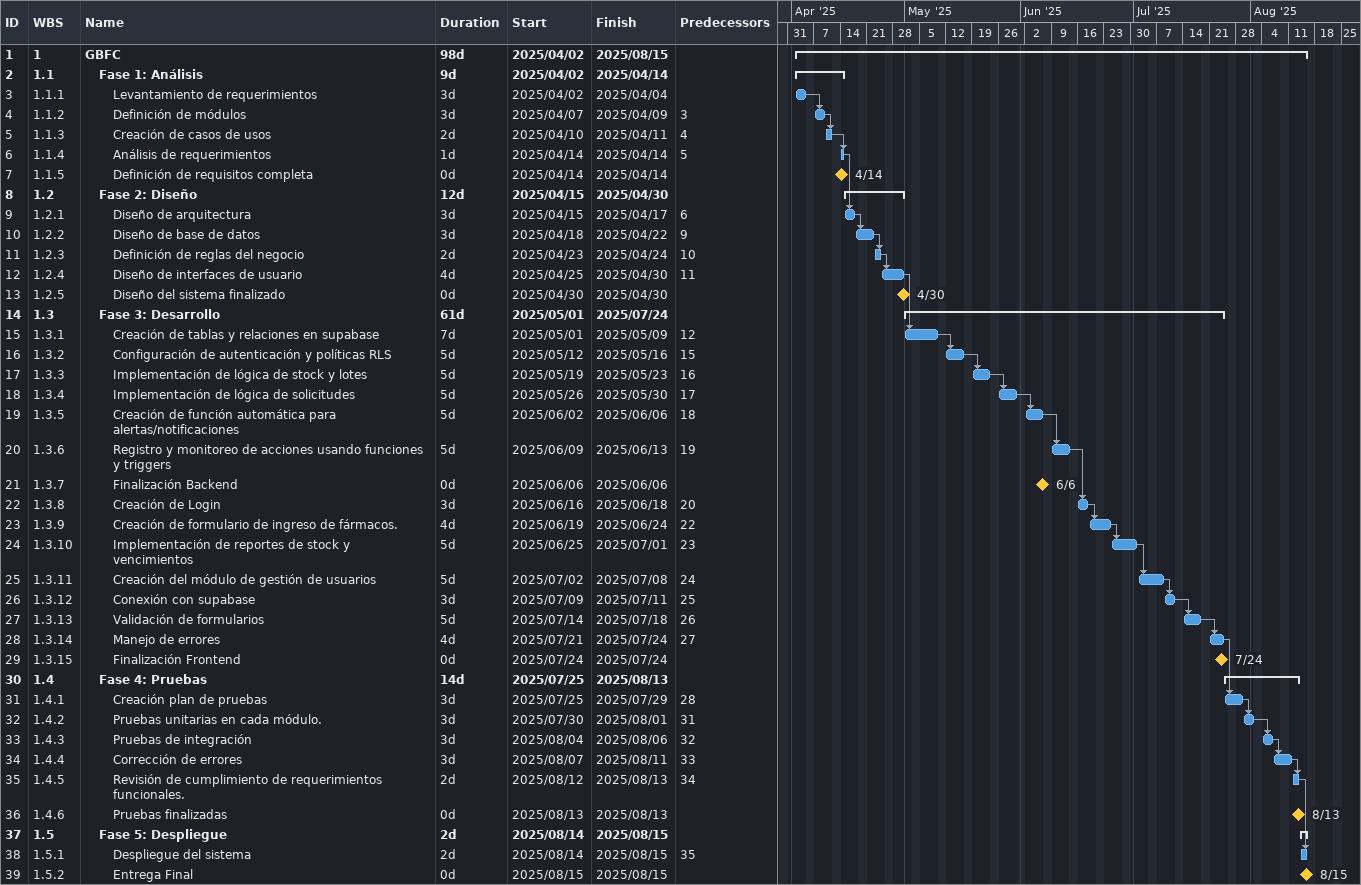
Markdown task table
| ID | WBS | Task | Duration | Start | Finish | Predecessors |
|---|---|---|---|---|---|---|
| 1 | 1 | **GBFC** | 98d | 2025-04-02 | 2025-08-15 |  |
| 2 | 1.1 | **Fase 1: Análisis** | 9d | 2025-04-02 | 2025-04-14 |  |
| 3 | 1.1.1 | Levantamiento de requerimientos | 3d | 2025-04-02 | 2025-04-04 |  |
| 4 | 1.1.2 | Definición de módulos | 3d | 2025-04-07 | 2025-04-09 | 3 |
| 5 | 1.1.3 | Creación de casos de usos | 2d | 2025-04-10 | 2025-04-11 | 4 |
| 6 | 1.1.4 | Análisis de requerimientos | 1d | 2025-04-14 | 2025-04-14 | 5 |
| 7 | 1.1.5 | Definición de requisitos completa | 0d | 2025-04-14 | 2025-04-14 |  |
| 8 | 1.2 | **Fase 2: Diseño** | 12d | 2025-04-15 | 2025-04-30 |  |
| 9 | 1.2.1 | Diseño de arquitectura | 3d | 2025-04-15 | 2025-04-17 | 6 |
| 10 | 1.2.2 | Diseño de base de datos | 3d | 2025-04-18 | 2025-04-22 | 9 |
| 11 | 1.2.3 | Definición de reglas del negocio | 2d | 2025-04-23 | 2025-04-24 | 10 |
| 12 | 1.2.4 | Diseño de interfaces de usuario | 4d | 2025-04-25 | 2025-04-30 | 11 |
| 13 | 1.2.5 | Diseño del sistema finalizado | 0d | 2025-04-30 | 2025-04-30 |  |
| 14 | 1.3 | **Fase 3: Desarrollo** | 61d | 2025-05-01 | 2025-07-24 |  |
| 15 | 1.3.1 | Creación de tablas y relaciones en supabase | 7d | 2025-05-01 | 2025-05-09 | 12 |
| 16 | 1.3.2 | Configuración de autenticación y políticas RLS | 5d | 2025-05-12 | 2025-05-16 | 15 |
| 17 | 1.3.3 | Implementación de lógica de stock y lotes | 5d | 2025-05-19 | 2025-05-23 | 16 |
| 18 | 1.3.4 | Implementación de lógica de solicitudes | 5d | 2025-05-26 | 2025-05-30 | 17 |
| 19 | 1.3.5 | Creación de función automática para alertas/notificaciones | 5d | 2025-06-02 | 2025-06-06 | 18 |
| 20 | 1.3.6 | Registro y monitoreo de acciones usando funciones y triggers | 5d | 2025-06-09 | 2025-06-13 | 19 |
| 21 | 1.3.7 | Finalización Backend | 0d | 2025-06-06 | 2025-06-06 |  |
| 22 | 1.3.8 | Creación de Login | 3d | 2025-06-16 | 2025-06-18 | 20 |
| 23 | 1.3.9 | Creación de formulario de ingreso de fármacos. | 4d | 2025-06-19 | 2025-06-24 | 22 |
| 24 | 1.3.10 | Implementación de reportes de stock y vencimientos | 5d | 2025-06-25 | 2025-07-01 | 23 |
| 25 | 1.3.11 | Creación del módulo de gestión de usuarios | 5d | 2025-07-02 | 2025-07-08 | 24 |
| 26 | 1.3.12 | Conexión con supabase | 3d | 2025-07-09 | 2025-07-11 | 25 |
| 27 | 1.3.13 | Validación de formularios | 5d | 2025-07-14 | 2025-07-18 | 26 |
| 28 | 1.3.14 | Manejo de errores | 4d | 2025-07-21 | 2025-07-24 | 27 |
| 29 | 1.3.15 | Finalización Frontend | 0d | 2025-07-24 | 2025-07-24 |  |
| 30 | 1.4 | **Fase 4: Pruebas** | 14d | 2025-07-25 | 2025-08-13 |  |
| 31 | 1.4.1 | Creación plan de pruebas | 3d | 2025-07-25 | 2025-07-29 | 28 |
| 32 | 1.4.2 | Pruebas unitarias en cada módulo. | 3d | 2025-07-30 | 2025-08-01 | 31 |
| 33 | 1.4.3 | Pruebas de integración | 3d | 2025-08-04 | 2025-08-06 | 32 |
| 34 | 1.4.4 | Corrección de errores | 3d | 2025-08-07 | 2025-08-11 | 33 |
| 35 | 1.4.5 | Revisión de cumplimiento de requerimientos funcionales. | 2d | 2025-08-12 | 2025-08-13 | 34 |
| 36 | 1.4.6 | Pruebas finalizadas | 0d | 2025-08-13 | 2025-08-13 |  |
| 37 | 1.5 | **Fase 5: Despliegue** | 2d | 2025-08-14 | 2025-08-15 |  |
| 38 | 1.5.1 | Despliegue del sistema | 2d | 2025-08-14 | 2025-08-15 | 35 |
| 39 | 1.5.2 | Entrega Final | 0d | 2025-08-15 | 2025-08-15 |  |
